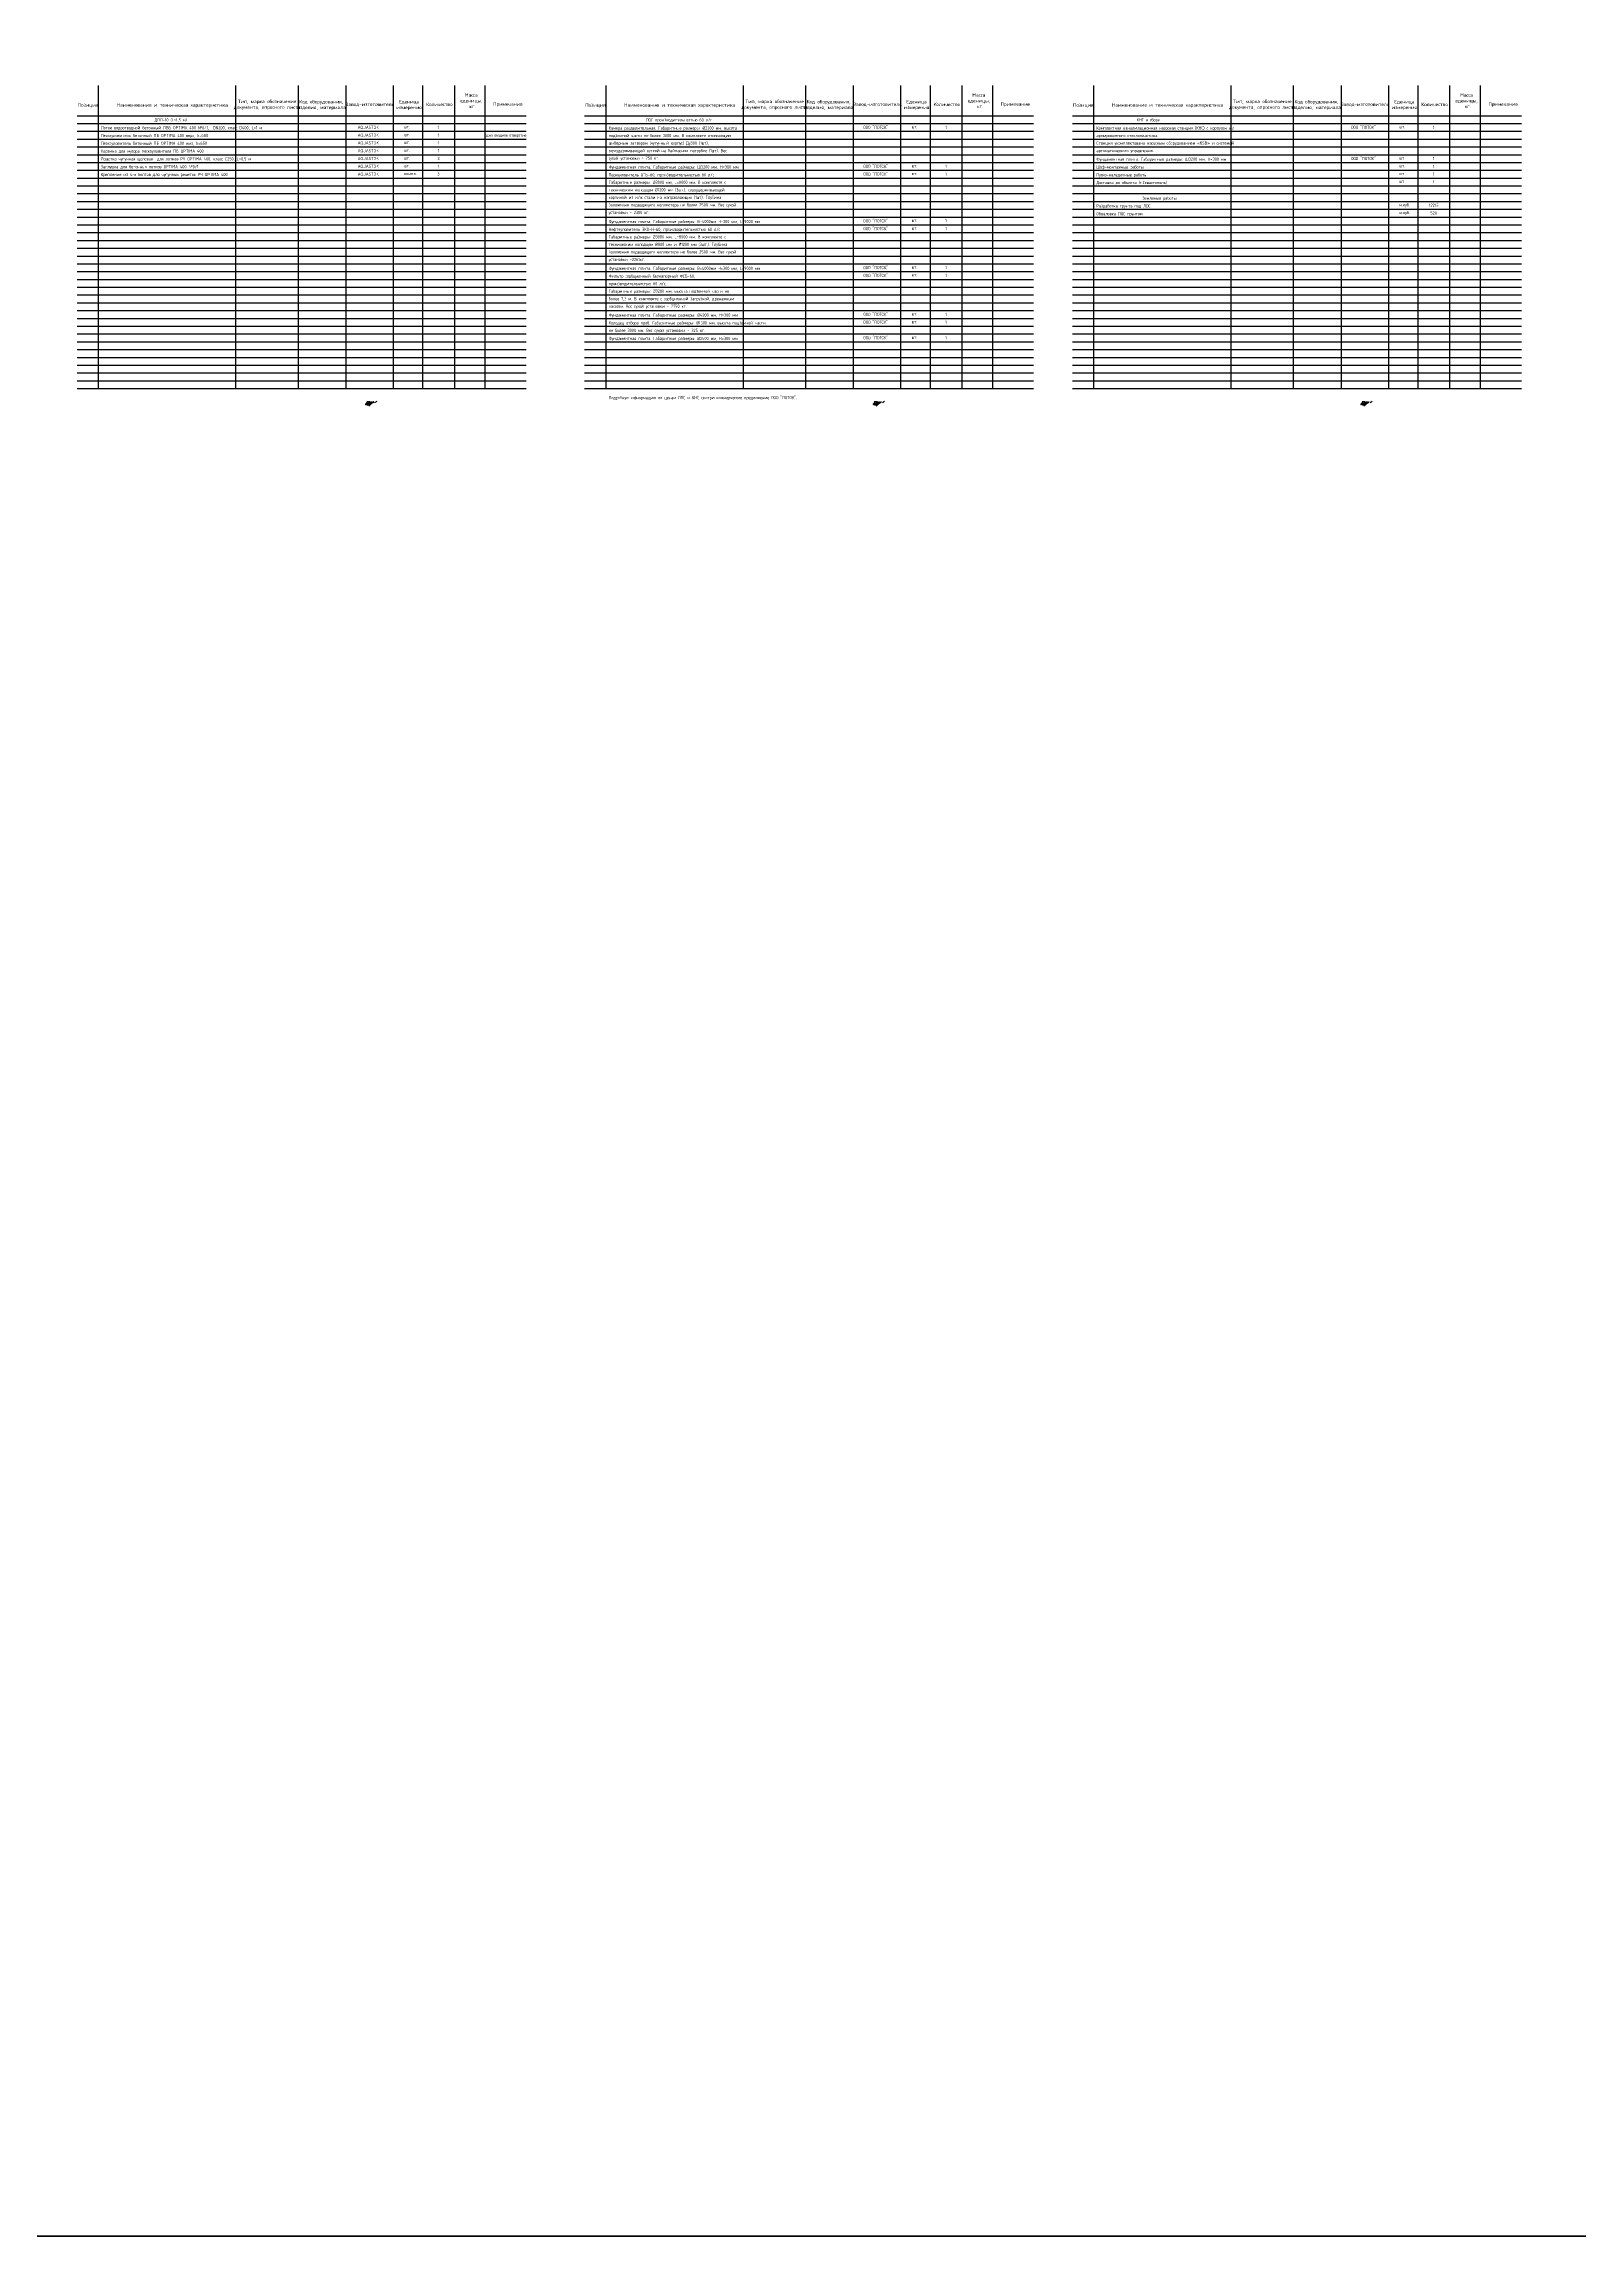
# Model space of a CAD drawing. Header units: millimetres. Extents: x 24859265 to 26550985, y 32092698 to 33532929.
# Drawn here: x 26198650 to 26333730, y 32794167 to 32987001 of the extents above; entities that cross this region are included whole.
import ezdxf
from ezdxf.enums import TextEntityAlignment as Align

# ---------------------------------------------------------------- set-up
doc = ezdxf.new("R2010")
doc.units = ezdxf.units.MM
doc.layers.add('подпись', color=7, linetype='Continuous', lineweight=25)
doc.layers.add('Труба профиль', color=7, linetype='Continuous', lineweight=50)
doc.styles.add('GOST 2.304', font='GOST_0.TTF')

# ---------------------------------------------------------------- blocks, each defined once
blk = doc.blocks.new('Драничников')
at = {"layer": 'подпись', "color": 5, "lineweight": 30}
for points in [[(1.9, 2), (0.9, 1.1), (0.3, 0.6), (0, 0.2), (-0.1, 0), (0, 0), (0.2, 0), (0.4, 0.1), (0.7, 0.3), (1, 0.4), (1.2, 0.5), (1.5, 0.6), (1.7, 0.7), (1.9, 0.8), (2.1, 0.9), (2.3, 1), (2.4, 1.1), (2.6, 1.2), (2.8, 1.3), (2.9, 1.4), (3, 1.5), (3.2, 1.6), (3.3, 1.6), (3.4, 1.7), (3.5, 1.8), (3.6, 1.9), (3.7, 1.9), (3.8, 2), (3.9, 2.1), (4, 2.1), (4, 2.2), (4.1, 2.2), (4.1, 2.3), (4.2, 2.3), (4.2, 2.3), (4.2, 2.4), (4.2, 2.4), (4.3, 2.4), (4.3, 2.4), (4.3, 2.5), (4.3, 2.5), (4.3, 2.5), (4.3, 2.5), (4.3, 2.5), (4.2, 2.6), (4.2, 2.6), (4.2, 2.6), (4.2, 2.6), (4.2, 2.6), (4.2, 2.6), (4.1, 2.6), (4.1, 2.6), (4.1, 2.6), (4, 2.6), (3.9, 2.6), (3.8, 2.6), (3.7, 2.6), (3.6, 2.6), (3.4, 2.6), (3.2, 2.6), (2.9, 2.6), (2.6, 2.6), (2.2, 2.6), (1.7, 2.5), (1.1, 2.5)], [(5.3, 2.6), (5.5, 2.6), (5.7, 2.6), (5.9, 2.6), (6, 2.6), (6.1, 2.6), (6.1, 2.6), (6.2, 2.6), (6.2, 2.5), (6.2, 2.5), (6.2, 2.5), (6.3, 2.5), (6.3, 2.5), (6.3, 2.5), (6.3, 2.5), (6.3, 2.5), (6.3, 2.4), (6.3, 2.4), (6.3, 2.4), (6.3, 2.4), (6.2, 2.3), (6.2, 2.3), (6.1, 2.2), (6, 2.2), (5.9, 2.1), (5.8, 2), (5.6, 1.9), (5.4, 1.9), (5.2, 1.8), (5, 1.7), (4.8, 1.6), (4.6, 1.5), (4.5, 1.4), (4.4, 1.3), (4.3, 1.3), (4.3, 1.2), (4.2, 1.2), (4.2, 1.2), (4.2, 1.2), (4.2, 1.1), (4.3, 1.1), (4.3, 1.1), (4.3, 1.1), (4.3, 1.1), (4.4, 1), (4.4, 1), (4.4, 1), (4.4, 1), (4.5, 0.9), (4.5, 0.9), (4.5, 0.9), (4.5, 0.8), (4.5, 0.8), (4.5, 0.7), (4.5, 0.7), (4.5, 0.6), (4.5, 0.5), (4.5, 0.5), (4.4, 0.4), (4.4, 0.4), (4.3, 0.3), (4.3, 0.2), (4.2, 0.2), (4.1, 0.1), (4, 0), (3.9, 0), (3.7, -0.1), (3.6, -0.2), (3.4, -0.2), (3.3, -0.3), (3.1, -0.3), (3, -0.4), (2.8, -0.4), (2.7, -0.5), (2.5, -0.5), (2.4, -0.5), (2.3, -0.6), (2.1, -0.6), (2, -0.6), (1.9, -0.6), (1.8, -0.7), (1.8, -0.7), (1.7, -0.7), (1.6, -0.7), (1.6, -0.7), (1.5, -0.7), (1.5, -0.7), (1.5, -0.7), (1.4, -0.7), (1.4, -0.7), (1.4, -0.7), (1.4, -0.7), (1.4, -0.6), (1.4, -0.6), (1.4, -0.6), (1.4, -0.6), (1.4, -0.6), (1.4, -0.6), (1.5, -0.5), (1.5, -0.5), (1.5, -0.5), (1.6, -0.4), (1.7, -0.4), (1.9, -0.3), (2, -0.2), (2.3, -0.2), (2.5, -0.1), (2.8, 0), (3.1, 0.2), (3.4, 0.3), (3.7, 0.4), (4, 0.5), (4.3, 0.6), (4.5, 0.7), (4.8, 0.8), (5, 0.9), (5.2, 1), (5.4, 1.1), (5.6, 1.2), (5.7, 1.2), (5.9, 1.3), (6.1, 1.4), (6.2, 1.4), (6.3, 1.5), (6.5, 1.6), (6.6, 1.6), (6.7, 1.7), (6.9, 1.8), (7, 1.8), (7.1, 1.9), (7.2, 1.9), (7.3, 2), (7.4, 2), (7.5, 2.1), (7.5, 2.1), (7.6, 2.2), (7.7, 2.2), (7.7, 2.3), (7.8, 2.3), (7.8, 2.3), (7.9, 2.4), (7.9, 2.4), (7.9, 2.4), (7.9, 2.4), (7.9, 2.4), (7.9, 2.5), (7.9, 2.5), (7.8, 2.5), (7.8, 2.5), (7.7, 2.5), (7.7, 2.4), (7.6, 2.4), (7.6, 2.4), (7.5, 2.3), (7.4, 2.2), (7.1, 2), (6.8, 1.7), (6.2, 1.2), (5.5, 0.5), (4.4, -0.4), (3, -1.7)], [(9, 2), (11.2, 3.1)]]:
    blk.add_lwpolyline(points, dxfattribs=at)

msp = doc.modelspace()

# ---------------------------------------------------------------- linework, layer by layer
at = {"lineweight": 30, "ltscale": 2}
for p, q in [((26203439.2617, 32983333.3486), (26203439.2617, 32956683.795)), ((26215514.3071, 32983333.3486), (26215514.3071, 32956683.795)), ((26221011.3454, 32983333.3486), (26221011.3454, 32956683.795)), ((26225211.6843, 32983333.3486), (26225211.6843, 32956683.795)), ((26229377.9943, 32983333.3486), (26229377.9943, 32956683.795)), ((26231964.0603, 32983333.3486), (26231964.0603, 32956683.795)), ((26234766.7838, 32983333.3486), (26234766.7838, 32956683.795)), ((26237482.0909, 32956683.795), (26237482.0909, 32983333.3486)), ((26248091.0503, 32983333.3486), (26248091.0503, 32956683.795)), ((26260166.0958, 32983333.3486), (26260166.0958, 32956683.795)), ((26265663.1341, 32983333.3486), (26265663.1341, 32956683.795)), ((26269863.473, 32983333.3486), (26269863.473, 32956683.795)), ((26274029.7829, 32983333.3486), (26274029.7829, 32956683.795)), ((26276615.8489, 32983333.3486), (26276615.8489, 32956683.795)), ((26279418.5725, 32983333.3486), (26279418.5725, 32956683.795)), ((26282133.8795, 32956683.795), (26282133.8795, 32983333.3486)), ((26291003.8214, 32983333.3486), (26291003.8214, 32956683.795)), ((26303078.8669, 32983333.3486), (26303078.8669, 32956683.795)), ((26308575.9052, 32983333.3486), (26308575.9052, 32956683.795)), ((26312776.2441, 32983333.3486), (26312776.2441, 32956683.795)), ((26316942.554, 32983333.3486), (26316942.554, 32956683.795)), ((26319528.62, 32983333.3486), (26319528.62, 32956683.795)), ((26322331.3436, 32983333.3486), (26322331.3436, 32956683.795)), ((26325046.6506, 32956683.795), (26325046.6506, 32983333.3486)), ((26201578.3121, 32980678.7949), (26241078.3121, 32980678.7949)), ((26246230.1007, 32980678.7949), (26285730.1007, 32980678.7949)), ((26289142.8718, 32980678.7949), (26328642.8718, 32980678.7949)), ((26201578.3121, 32956683.795), (26241078.3121, 32956683.795)), ((26246230.1007, 32956683.795), (26285730.1007, 32956683.795)), ((26289142.8718, 32956683.795), (26328642.8718, 32956683.795))]:
    msp.add_line(p, q, dxfattribs=at)
at = {"ltscale": 2}
for p, q in [((26201578.3121, 32979993.2235), (26241078.3121, 32979993.2235)), ((26201578.3121, 32979307.652), (26241078.3121, 32979307.652)), ((26201578.3121, 32978622.0806), (26241078.3121, 32978622.0806)), ((26246230.1007, 32979993.2235), (26285730.1007, 32979993.2235)), ((26246230.1007, 32979307.652), (26285730.1007, 32979307.652)), ((26246230.1007, 32978622.0806), (26285730.1007, 32978622.0806)), ((26289142.8718, 32979993.2235), (26328642.8718, 32979993.2235)), ((26289142.8718, 32979307.652), (26328642.8718, 32979307.652)), ((26289142.8718, 32978622.0806), (26328642.8718, 32978622.0806)), ((26201578.3121, 32977936.5092), (26241078.3121, 32977936.5092)), ((26201578.3121, 32977936.5092), (26241078.3121, 32977936.5092)), ((26201578.3121, 32977250.9378), (26241078.3121, 32977250.9378)), ((26201578.3121, 32977250.9378), (26241078.3121, 32977250.9378)), ((26201578.3121, 32976565.3663), (26241078.3121, 32976565.3663)), ((26246230.1007, 32977936.5092), (26285730.1007, 32977936.5092)), ((26246230.1007, 32977936.5092), (26285730.1007, 32977936.5092)), ((26246230.1007, 32977250.9378), (26285730.1007, 32977250.9378)), ((26246230.1007, 32977250.9378), (26285730.1007, 32977250.9378)), ((26246230.1007, 32976565.3663), (26285730.1007, 32976565.3663)), ((26289142.8718, 32977936.5092), (26328642.8718, 32977936.5092)), ((26289142.8718, 32977936.5092), (26328642.8718, 32977936.5092)), ((26289142.8718, 32977250.9378), (26328642.8718, 32977250.9378)), ((26289142.8718, 32977250.9378), (26328642.8718, 32977250.9378)), ((26289142.8718, 32976565.3663), (26328642.8718, 32976565.3663)), ((26201578.3121, 32975879.7949), (26241078.3121, 32975879.7949)), ((26201578.3121, 32975194.2235), (26241078.3121, 32975194.2235)), ((26246230.1007, 32975879.7949), (26285730.1007, 32975879.7949)), ((26246230.1007, 32975194.2235), (26285730.1007, 32975194.2235)), ((26289142.8718, 32975879.7949), (26328642.8718, 32975879.7949)), ((26289142.8718, 32975194.2235), (26328642.8718, 32975194.2235)), ((26201578.3121, 32974508.652), (26241078.3121, 32974508.652)), ((26201578.3121, 32973823.0806), (26241078.3121, 32973823.0806)), ((26201578.3121, 32973137.5092), (26239332.419, 32973137.5092)), ((26201578.3121, 32973137.5092), (26241078.3121, 32973137.5092)), ((26246230.1007, 32974508.652), (26285730.1007, 32974508.652)), ((26246230.1007, 32973823.0806), (26285730.1007, 32973823.0806)), ((26246230.1007, 32973137.5092), (26283984.2077, 32973137.5092)), ((26246230.1007, 32973137.5092), (26285730.1007, 32973137.5092)), ((26289142.8718, 32974508.652), (26328642.8718, 32974508.652)), ((26289142.8718, 32973823.0806), (26328642.8718, 32973823.0806)), ((26289142.8718, 32973137.5092), (26326896.9787, 32973137.5092)), ((26289142.8718, 32973137.5092), (26328642.8718, 32973137.5092)), ((26201578.3121, 32972451.9378), (26239332.419, 32972451.9378)), ((26201578.3121, 32972451.9378), (26241078.3121, 32972451.9378)), ((26201578.3121, 32971766.3663), (26241078.3121, 32971766.3663)), ((26201578.3121, 32971080.7949), (26241078.3121, 32971080.7949)), ((26246230.1007, 32972451.9378), (26283984.2077, 32972451.9378)), ((26246230.1007, 32972451.9378), (26285730.1007, 32972451.9378)), ((26246230.1007, 32971766.3663), (26285730.1007, 32971766.3663)), ((26246230.1007, 32971080.7949), (26285730.1007, 32971080.7949)), ((26289142.8718, 32972451.9378), (26326896.9787, 32972451.9378)), ((26289142.8718, 32972451.9378), (26328642.8718, 32972451.9378)), ((26289142.8718, 32971766.3663), (26328642.8718, 32971766.3663)), ((26289142.8718, 32971080.7949), (26328642.8718, 32971080.7949)), ((26201578.3121, 32970395.2235), (26241078.3121, 32970395.2235)), ((26201578.3121, 32969709.6521), (26241078.3121, 32969709.6521)), ((26201578.3121, 32969024.0806), (26241078.3121, 32969024.0806)), ((26246230.1007, 32970395.2235), (26285730.1007, 32970395.2235)), ((26246230.1007, 32969709.6521), (26285730.1007, 32969709.6521)), ((26246230.1007, 32969024.0806), (26285730.1007, 32969024.0806)), ((26289142.8718, 32970395.2235), (26328642.8718, 32970395.2235)), ((26289142.8718, 32969709.6521), (26328642.8718, 32969709.6521)), ((26289142.8718, 32969024.0806), (26328642.8718, 32969024.0806)), ((26201578.3121, 32968338.5092), (26241078.3121, 32968338.5092)), ((26201578.3121, 32967652.9378), (26241078.3121, 32967652.9378)), ((26201578.3121, 32966967.3664), (26241078.3121, 32966967.3664)), ((26246230.1007, 32968338.5092), (26285730.1007, 32968338.5092)), ((26246230.1007, 32967652.9378), (26285730.1007, 32967652.9378)), ((26246230.1007, 32966967.3664), (26285730.1007, 32966967.3664)), ((26289142.8718, 32968338.5092), (26328642.8718, 32968338.5092)), ((26289142.8718, 32967652.9378), (26328642.8718, 32967652.9378)), ((26289142.8718, 32966967.3664), (26328642.8718, 32966967.3664)), ((26201578.3121, 32966281.7949), (26241078.3121, 32966281.7949)), ((26201578.3121, 32965596.2235), (26241078.3121, 32965596.2235)), ((26201578.3121, 32964910.6521), (26241078.3121, 32964910.6521)), ((26246230.1007, 32966281.7949), (26285730.1007, 32966281.7949)), ((26246230.1007, 32965596.2235), (26285730.1007, 32965596.2235)), ((26246230.1007, 32964910.6521), (26285730.1007, 32964910.6521)), ((26289142.8718, 32966281.7949), (26328642.8718, 32966281.7949)), ((26289142.8718, 32965596.2235), (26328642.8718, 32965596.2235)), ((26289142.8718, 32964910.6521), (26328642.8718, 32964910.6521)), ((26201578.3121, 32964225.0806), (26241078.3121, 32964225.0806)), ((26201578.3121, 32963539.5092), (26241078.3121, 32963539.5092)), ((26246230.1007, 32964225.0806), (26285730.1007, 32964225.0806)), ((26246230.1007, 32963539.5092), (26285730.1007, 32963539.5092)), ((26289142.8718, 32964225.0806), (26328642.8718, 32964225.0806)), ((26289142.8718, 32963539.5092), (26328642.8718, 32963539.5092)), ((26201578.3121, 32962853.9378), (26241078.3121, 32962853.9378)), ((26201578.3121, 32962168.3664), (26241078.3121, 32962168.3664)), ((26201578.3121, 32961482.7949), (26241078.3121, 32961482.7949)), ((26246230.1007, 32962853.9378), (26285730.1007, 32962853.9378)), ((26246230.1007, 32962168.3664), (26285730.1007, 32962168.3664)), ((26246230.1007, 32961482.7949), (26285730.1007, 32961482.7949)), ((26289142.8718, 32962853.9378), (26328642.8718, 32962853.9378)), ((26289142.8718, 32962168.3664), (26328642.8718, 32962168.3664)), ((26289142.8718, 32961482.7949), (26328642.8718, 32961482.7949)), ((26201578.3121, 32960797.2235), (26241078.3121, 32960797.2235)), ((26201578.3121, 32960111.6521), (26241078.3121, 32960111.6521)), ((26201578.3121, 32959426.0807), (26241078.3121, 32959426.0807)), ((26246230.1007, 32960797.2235), (26285730.1007, 32960797.2235)), ((26246230.1007, 32960111.6521), (26285730.1007, 32960111.6521)), ((26246230.1007, 32959426.0807), (26285730.1007, 32959426.0807)), ((26289142.8718, 32960797.2235), (26328642.8718, 32960797.2235)), ((26289142.8718, 32960111.6521), (26328642.8718, 32960111.6521)), ((26289142.8718, 32959426.0807), (26328642.8718, 32959426.0807)), ((26201578.3121, 32958740.5092), (26241078.3121, 32958740.5092)), ((26201578.3121, 32958054.9378), (26241078.3121, 32958054.9378)), ((26201578.3121, 32957369.3664), (26241078.3121, 32957369.3664)), ((26246230.1007, 32958740.5092), (26285730.1007, 32958740.5092)), ((26246230.1007, 32958054.9378), (26285730.1007, 32958054.9378)), ((26246230.1007, 32957369.3664), (26285730.1007, 32957369.3664)), ((26289142.8718, 32958740.5092), (26328642.8718, 32958740.5092)), ((26289142.8718, 32958054.9378), (26328642.8718, 32958054.9378)), ((26289142.8718, 32957369.3664), (26328642.8718, 32957369.3664))]:
    msp.add_line(p, q, dxfattribs=at)
at = {"layer": 'Труба профиль'}
msp.add_lwpolyline([(25485130.1535, 33532929.2544), (26495364.3364, 33532929.2544), (26495364.3364, 32794167.0606), (25485130.1535, 32794167.0606)], close=True, dxfattribs=at)

# ---------------------------------------------------------------- block references
at = {"layer": 'подпись', "color": 1, "ltscale": 100, "xscale": 89.60000000000001, "yscale": 89.60000000000001, "zscale": 89.60000000000001}
for p in [(26226963.4051, 32955282.1702), (26271615.1937, 32955282.1702), (26314527.9648, 32955282.1702)]:
    msp.add_blockref('Драничников', p, dxfattribs=at)

# ---------------------------------------------------------------- texts
at = {"color": 7, "style": 'GOST 2.304'}
for s, height, p in [('ДПЛ-10 (L=1,5 м)', 279.994209, (26208378.8673, 32980171.2174)), ('ЛОС производительностью 60 л/с', 279.994209, (26251608.4711, 32980171.2174)), ('КНС в сборе ', 279.994209, (26294805.655, 32980171.2174)), ('Лоток водоотводной бетонный ЛВБ OPTIMA 400 №0/1,  DN200, класс D400, L=1 м', 279.994209, (26203671.406, 32979485.646)), ('Пескоуловитель бетонный ПБ OPTIMA 400 верх, h=680 ', 279.994209, (26203671.406, 32978800.0745)), ('Пескоуловитель бетонный ПБ OPTIMA 400 низ, h=650 ', 279.994209, (26203671.406, 32978114.5031)), ('шт.', 279.99421, (26230347.3239, 32979563.6245)), ('шт.', 279.99421, (26230347.3239, 32978878.0531)), ('шт.', 279.99421, (26274999.1126, 32979563.6245)), ('шт.', 279.99421, (26317911.8837, 32979563.6245)), ('Решетка чугунная щелевая  для лотков РЧ OPTIMA 400, класс C250, L=0,5 м', 279.994209, (26203671.406, 32976743.3603)), ('Корзина для мусора пескоуловителя ПБ OPTIMA 400', 279.994209, (26203671.406, 32977428.9317)), ('шт.', 279.99421, (26230347.3239, 32978192.4816)), ('шт.', 279.99421, (26230347.3239, 32977506.9102)), ('шт.', 279.99421, (26230347.3239, 32976821.3388)), ('шт.', 279.99421, (26317911.8837, 32976821.3388)), ('Заглушка для бетонных лотков OPTIMA 400 №0/1', 279.994209, (26203671.406, 32976057.7888)), ('Крепление из 4-х болтов для чугунных решеток РЧ OPTIMA 400', 279.994209, (26203671.406, 32975372.2174)), ('компл.', 279.99421, (26230347.3239, 32975450.1959)), ('шт.', 279.99421, (26230347.3239, 32976135.7674)), ('шт.', 279.99421, (26274999.1126, 32976135.7674)), ('шт.', 279.99421, (26274999.1126, 32975450.1959)), ('шт.', 279.99421, (26317911.8837, 32976135.7674)), ('шт.', 279.99421, (26317911.8837, 32975450.1959)), ('шт.', 279.99421, (26317911.8837, 32974764.6245)), ('м.куб.', 279.99421, (26317911.8837, 32972707.9102)), ('шт.', 279.99421, (26274999.1126, 32971336.7674)), ('шт.', 279.99421, (26274999.1126, 32970651.196)), ('м.куб.', 279.99421, (26317911.8837, 32972022.3388)), ('шт.', 279.99421, (26274999.1126, 32967223.3388)), ('шт.', 279.99421, (26274999.1126, 32966537.7674)), ('шт.', 279.99421, (26274999.1126, 32963109.9103)), ('шт.', 279.99421, (26274999.1126, 32962424.3388)), ('шт.', 279.99421, (26274999.1126, 32961053.196))]:
    msp.add_text(s, height=height, dxfattribs=at).set_placement(p)
for s, height, p in [('AQUASTOK', 279.99421, (26227188.1568, 32979659.7269)), ('AQUASTOK', 279.99421, (26227188.1568, 32978974.1555)), ('AQUASTOK', 279.99421, (26227188.1568, 32978288.584)), ('1', 279.9942, (26233365.3853, 32979659.7269)), ('1', 279.9942, (26233365.3853, 32978974.1555)), ('1', 279.9942, (26233365.3853, 32978288.584)), ('одно входное отверстие', 250, (26239281.58, 32978965.723)), ('ООО "ПОТОК"', 279.994209, (26271839.9455, 32979659.7269)), ('1', 279.9942, (26278017.174, 32979659.7269)), ('ООО "ПОТОК"', 279.994209, (26314752.7166, 32979659.7269)), ('1', 279.9942, (26320929.9451, 32979659.7269)), ('AQUASTOK', 279.99421, (26227188.1568, 32977603.0126)), ('AQUASTOK', 279.99421, (26227188.1568, 32976917.4412)), ('3', 279.9942, (26233365.3853, 32976917.4412)), ('1', 279.9942, (26233365.3853, 32977603.0126)), ('ООО "ПОТОК"', 279.994209, (26314752.7166, 32976917.4412)), ('1', 279.9942, (26320929.9451, 32976917.4412)), ('AQUASTOK', 279.99421, (26227188.1568, 32976231.8698)), ('AQUASTOK', 279.99421, (26227188.1568, 32975546.2983)), ('3', 279.9942, (26233365.3853, 32975546.2983)), ('1', 279.9942, (26233365.3853, 32976231.8698)), ('ООО "ПОТОК"', 279.994209, (26271839.9455, 32976231.8698)), ('ООО "ПОТОК"', 279.994209, (26271839.9455, 32975546.2983)), ('1', 279.9942, (26278017.174, 32976231.8698)), ('1', 279.9942, (26278017.174, 32975546.2983)), ('1', 279.9942, (26320929.9451, 32976231.8698)), ('1', 279.9942, (26320929.9451, 32975546.2983)), ('1', 279.9942, (26320929.9451, 32974860.7269)), ('12215', 279.99421, (26320929.9451, 32972804.0126)), ('ООО "ПОТОК"', 279.994209, (26271839.9455, 32971432.8698)), ('ООО "ПОТОК"', 279.994209, (26271839.9455, 32970747.2983)), ('1', 279.9942, (26278017.174, 32971432.8698)), ('1', 279.9942, (26278017.174, 32970747.2983)), ('520', 279.99421, (26320929.9451, 32972118.4412)), ('ООО "ПОТОК"', 279.994209, (26271839.9455, 32967319.4412)), ('ООО "ПОТОК"', 279.994209, (26271839.9455, 32966633.8698)), ('1', 279.9942, (26278017.174, 32967319.4412)), ('1', 279.9942, (26278017.174, 32966633.8698)), ('ООО "ПОТОК"', 279.994209, (26271839.9455, 32963206.0127)), ('1', 279.9942, (26278017.174, 32963206.0127)), ('ООО "ПОТОК"', 279.994209, (26271839.9455, 32962520.4412)), ('ООО "ПОТОК"', 279.994209, (26271839.9455, 32961149.2984)), ('1', 279.9942, (26278017.174, 32962520.4412)), ('1', 279.9942, (26278017.174, 32961149.2984))]:
    msp.add_text(s, height=height, dxfattribs=at).set_placement(p, align=Align.MIDDLE_CENTER)
at = {"color": 0, "attachment_point": 2, "style": 'GOST 2.304'}
for s, insert, char_height, width in [('{\\fGOST Common|b0|i0|c204|p34;Масса \\Pеденицы\\fGOST Common|b0|i0|c186|p34;,\\fGOST Common|b0|i0|c204|p34;\\P кг\\fGOST Common|b0|i0|c186|p34;.}', (26236256.8661, 32982650.1218), 300.964966, 2854.506929), ('{\\fGOST Common|b0|i0|c204|p34;Масса \\Pеденицы\\fGOST Common|b0|i0|c186|p34;,\\fGOST Common|b0|i0|c204|p34;\\P кг\\fGOST Common|b0|i0|c186|p34;.}', (26280908.6547, 32982650.1218), 300.964966, 2854.506929), ('{\\fGOST Common|b0|i0|c204|p34;Масса \\Pеденицы\\fGOST Common|b0|i0|c186|p34;,\\fGOST Common|b0|i0|c204|p34;\\P кг\\fGOST Common|b0|i0|c186|p34;.}', (26323821.4258, 32982650.1218), 300.964966, 2854.506929), ('{\\fGOST Common|b0|i0|c204|p34;Позиция}', (26202533.1896, 32981769.862), 300.964966, 1860.9496), ('{\\fGOST Common|b0|i0|c204|p34;Наименование и техническая характеристика }', (26209951.541, 32981774.9028), 300.964966, 9313.302421), ('{\\fGOST Common|b0|i0|c204|p34;Тип\\fGOST Common|b0|i0|c186|p34;,\\fGOST Common|b0|i0|c204|p34; марка обозначение документа\\fGOST Common|b0|i0|c186|p34;,\\fGOST Common|b0|i0|c204|p34; опросного листа}', (26218297.3319, 32982084.7331), 300.9649658, 5505.924397), ('{\\fGOST Common|b0|i0|c204|p34;Код оборудования\\fGOST Common|b0|i0|c186|p34;,\\fGOST Common|b0|i0|c204|p34; изделия\\fGOST Common|b0|i0|c186|p34;,\\fGOST Common|b0|i0|c204|p34; материала}', (26223045.1156, 32982065.6438), 300.9649658, 3970.046087), ('{\\fGOST Common|b0|i0|c204|p34;Завод\\fGOST Common|b0|i0|c186|p34;-\\fGOST Common|b0|i0|c204|p34;изготовитель}', (26227346.0003, 32981837.3358), 300.9649658, 2854.506929), ('{\\fGOST Common|b0|i0|c204|p34;Еденица измерения}', (26230775.189, 32982061.0297), 300.964966, 2854.506929), ('{\\fGOST Common|b0|i0|c204|p34;Количество}', (26233443.204, 32981829.1667), 300.964966, 2854.506929), ('{\\fGOST Common|b0|i0|c204|p34;Примечание}', (26239474.3546, 32981854.9364), 300.964966, 2854.506929), ('{\\fGOST Common|b0|i0|c204|p34;Позиция}', (26247184.9782, 32981769.862), 300.964966, 1860.9496), ('{\\fGOST Common|b0|i0|c204|p34;Наименование и техническая характеристика }', (26254603.3297, 32981774.9028), 300.964966, 9313.302421), ('{\\fGOST Common|b0|i0|c204|p34;Тип\\fGOST Common|b0|i0|c186|p34;,\\fGOST Common|b0|i0|c204|p34; марка обозначение документа\\fGOST Common|b0|i0|c186|p34;,\\fGOST Common|b0|i0|c204|p34; опросного листа}', (26262949.1206, 32982084.7331), 300.9649658, 5505.924397), ('{\\fGOST Common|b0|i0|c204|p34;Код оборудования\\fGOST Common|b0|i0|c186|p34;,\\fGOST Common|b0|i0|c204|p34; изделия\\fGOST Common|b0|i0|c186|p34;,\\fGOST Common|b0|i0|c204|p34; материала}', (26267696.9043, 32982065.6438), 300.9649658, 3970.046087), ('{\\fGOST Common|b0|i0|c204|p34;Завод\\fGOST Common|b0|i0|c186|p34;-\\fGOST Common|b0|i0|c204|p34;изготовитель}', (26271997.789, 32981837.3358), 300.9649658, 2854.506929), ('{\\fGOST Common|b0|i0|c204|p34;Еденица измерения}', (26275426.9776, 32982061.0297), 300.964966, 2854.506929), ('{\\fGOST Common|b0|i0|c204|p34;Количество}', (26278094.9927, 32981829.1667), 300.964966, 2854.506929), ('{\\fGOST Common|b0|i0|c204|p34;Примечание}', (26284126.1432, 32981854.9364), 300.964966, 2854.506929), ('{\\fGOST Common|b0|i0|c204|p34;Позиция}', (26290097.7493, 32981769.862), 300.964966, 1860.9496), ('{\\fGOST Common|b0|i0|c204|p34;Наименование и техническая характеристика }', (26297516.1008, 32981774.9028), 300.964966, 9313.302421), ('{\\fGOST Common|b0|i0|c204|p34;Тип\\fGOST Common|b0|i0|c186|p34;,\\fGOST Common|b0|i0|c204|p34; марка обозначение документа\\fGOST Common|b0|i0|c186|p34;,\\fGOST Common|b0|i0|c204|p34; опросного листа}', (26305861.8917, 32982084.7331), 300.9649658, 5505.924397), ('{\\fGOST Common|b0|i0|c204|p34;Код оборудования\\fGOST Common|b0|i0|c186|p34;,\\fGOST Common|b0|i0|c204|p34; изделия\\fGOST Common|b0|i0|c186|p34;,\\fGOST Common|b0|i0|c204|p34; материала}', (26310609.6754, 32982065.6438), 300.9649658, 3970.046087), ('{\\fGOST Common|b0|i0|c204|p34;Завод\\fGOST Common|b0|i0|c186|p34;-\\fGOST Common|b0|i0|c204|p34;изготовитель}', (26314910.5601, 32981837.3358), 300.9649658, 2854.506929), ('{\\fGOST Common|b0|i0|c204|p34;Еденица измерения}', (26318339.7487, 32982061.0297), 300.964966, 2854.506929), ('{\\fGOST Common|b0|i0|c204|p34;Количество}', (26321007.7638, 32981829.1667), 300.964966, 2854.506929), ('{\\fGOST Common|b0|i0|c204|p34;Примечание}', (26327038.9143, 32981854.9364), 300.964966, 2854.506929)]:
    msp.add_mtext(s, dxfattribs=dict(at, insert=insert, char_height=char_height, width=width))
at = {"color": 0, "attachment_point": 1, "line_spacing_factor": 1.42, "style": 'GOST 2.304'}
for s, insert, char_height, width in [('{\\C158;\\c6233856;Камера разделительная. Габаритные размеры: Ø2200 мм, высота подземной части не более 3000 мм. В комплекте отсекающим шиберным затвором (чугунный корпус) Ду300 (1шт), сороудерживающей сеткой на байпасном патрубке (1шт). Вес сухой установки ~ 750 кг. }', (26248344.1975, 32979739.8763), 279.9942095, 9401.389125), ('{\\C256;Комплектная канализационная насосная станция (КНС) c корпусом из армированного стеклопластика. \\PСтанция укомплектована насосным оборудованием «KSB» и системой автоматического управления. }', (26291256.9686, 32979739.8763), 279.9942095, 11821.8983), ('{\\C158;\\c6233856;Пескоуловитель ОТБ-60, производительностью 60 л/с. Габаритные размеры: Ø3000 мм, L=8000 мм. В комплекте с техническим колодцем Ø1200 мм (3шт.), сороудерживающей корзиной из н/ж стали на направляющих (1шт). Глубина заложения подводящего коллектора не более 2500 мм. Вес сухой установки ~ 2300 кг. }', (26248344.1975, 32975626.4478), 279.9942095, 9401.389125), ('{\\C158;\\c6233856;Нефтеуловитель ЭКО-Н-60, производительностью 60 л/с. Габаритные размеры: Ø3000 мм, L=8000 мм. В комплекте с техническим колодцем Ø800 мм и Ø1200 мм (3шт.). Глубина заложения подводящего коллектора не более 2500 мм. Вес сухой установки ~2261кг. }', (26248344.1975, 32970827.4478), 279.9942095, 9401.389125), ('{\\C158;\\c6233856;Фундаментная плита. Габаритные размеры: В=4000мм Н=300 мм, L=9000 мм }', (26248344.1975, 32971513.0192), 279.994209, 11398.014311), ('{\\C158;\\c6233856;Фундаментная плита. Габаритные размеры: В=4000мм Н=300 мм, L=9000 мм }', (26248344.1975, 32967399.5906), 279.994209, 11588.125968), ('{\\C158;\\c6233856;Фильтр сорбционный безнапорный ФСБ-60, производительностью 60 л/с. \\C256;\\P\\C158;\\c6233856;Габаритные размеры: Ø3200 мм, высота подземной части не более 7,3 м. В комплекте с сорбционной загрузкой, дренажным насосом. Вес сухой установки ~ 2750 кг. }', (26248344.1975, 32966714.0192), 279.9942095, 9401.389125), ('{\\C158;\\c6233856;Фундаментная плита. Габаритные размеры: Ø4200 мм, Н=300 мм }', (26248344.1975, 32963286.1621), 279.994209, 11771.898557), ('{\\C158;\\c6233856;Фундаментная плита. Габаритные размеры: Ø2500 мм, Н=300 мм }', (26248344.1975, 32961229.4478), 279.994209, 11712.130205), ('{\\C158;\\c6233856;Колодец отбора проб. Габаритные размеры: Ø1500 мм, высота подземной части не более 3000 мм. Вес сухой установки ~ 325 кг. }', (26248344.1975, 32962600.5907), 279.9942095, 11712.130205)]:
    msp.add_mtext(s, dxfattribs=dict(at, insert=insert, char_height=char_height, width=width))
at = {"color": 7, "char_height": 279.994209, "attachment_point": 1, "line_spacing_factor": 1.42, "style": 'GOST 2.304'}
for s, insert, width in [('{\\C256;Фундаментная плита. Габаритные размеры: Ш3200 мм, Н=300 мм }', (26291256.9686, 32976997.5906), 9401.389125), ('{\\C256;Фундаментная плита. Габаритные размеры: Ш3200 мм, Н=300 мм }', (26248344.1975, 32976312.0192), 9401.389125), ('{\\C256;Доставка до объекта (г.Севастополь) }', (26291256.9686, 32974940.8763), 9401.389125), ('{\\C256;Шеф-монтажные работы }', (26291256.9686, 32976312.0192), 9401.389125), ('{\\C256;Пуско-наладочные работы }', (26291256.9686, 32975626.4478), 9401.389125), ('{\\C256;Разработка грунта под ЛОС}', (26291256.9686, 32972884.1621), 9401.389125), ('{\\C256;Земляные работы}', (26295300.8711, 32973569.7335), 9401.389125), ('{\\C256;Обваловка ЛОС грунтом}', (26291256.9686, 32972198.5906), 9401.389125), ('{\\C256;Подробную ифнормацию по ценам ЛОС и КНС смотри коммерческое предложение ООО "ПОТОК".}', (26248344.1975, 32956025.2287), 16532.364414)]:
    msp.add_mtext(s, dxfattribs=dict(at, insert=insert, width=width))

doc.saveas('drawing.dxf')
